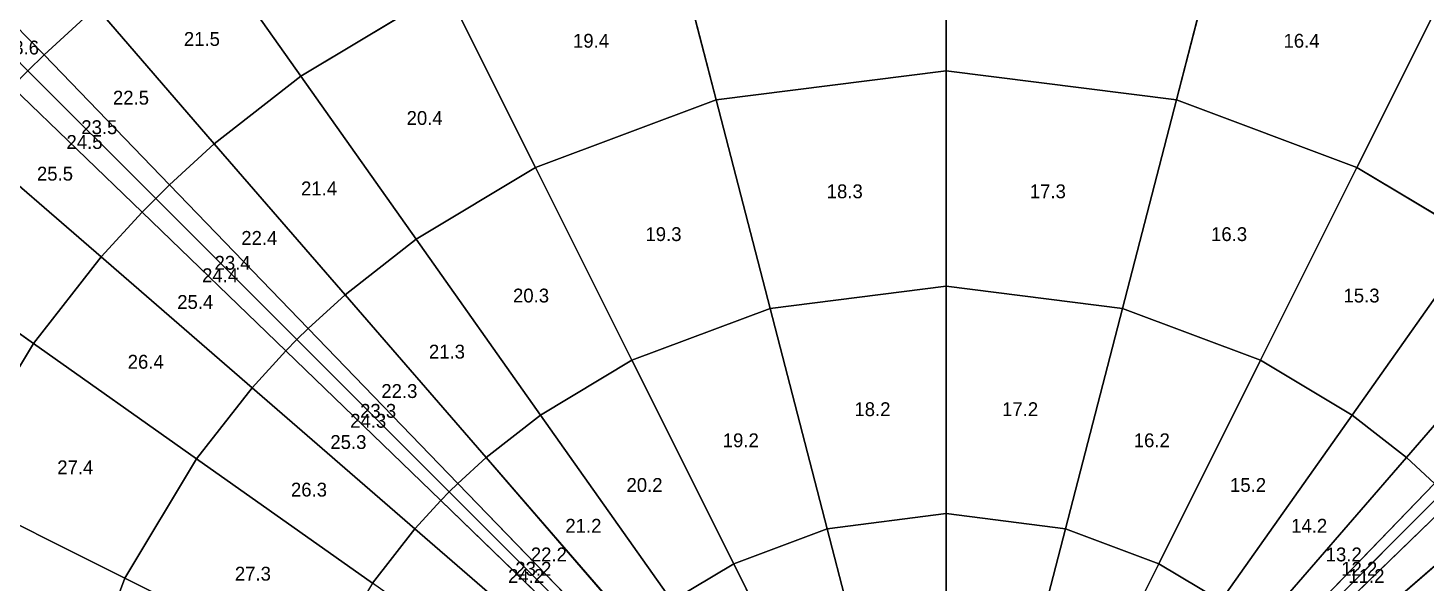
# Model space of a CAD drawing. Header units: metres. Extents: x -2.48 to 2.48, y -2.48 to 2.48.
# Drawn here: x -1.326 to 0.693, y 0.586 to 1.387 of the extents above; entities that cross this region are included whole.
import ezdxf
from ezdxf.enums import TextEntityAlignment as Align

# ---------------------------------------------------------------- set-up
doc = ezdxf.new("R2010")
doc.units = ezdxf.units.M

msp = doc.modelspace()

# ---------------------------------------------------------------- linework, layer by layer
at = {"layer": 'ColmoBranches'}
for p, q in [((0, 1.3258, 2.2964), (0, 1.6142, 2.1037)), ((0, 1.0147, 2.4498), (0, 1.3258, 2.2964)), ((0, 0.6863, 2.5613), (0, 1.0147, 2.4498)), ((0, 0.3461, 2.629), (0, 0.6863, 2.5613))]:
    msp.add_line(p, q, dxfattribs=at)
at = {"layer": 'ColmoNodes'}
for p in [(0, 1.3258, 2.2964), (0, 1.0147, 2.4498), (0, 0.6863, 2.5613)]:
    msp.add_point(p, dxfattribs=at)
at = {"layer": 'DiagonaliBranches'}
for p, q in [((-1.3258, 1.3258, 1.875), (-1.3695, 1.3695, 1.8111)), ((-1.1414, 1.1414, 2.1037), (-1.3258, 1.3258, 1.875)), ((-0.9375, 0.9375, 2.2964), (-1.1414, 1.1414, 2.1037)), ((-0.7175, 0.7175, 2.4498), (-0.9375, 0.9375, 2.2964)), ((-0.4853, 0.4853, 2.5613), (-0.7175, 0.7175, 2.4498)), ((0.4853, 0.4853, 2.5613), (0.7175, 0.7175, 2.4498))]:
    msp.add_line(p, q, dxfattribs=at)
at = {"layer": 'DiagonaliNodes'}
for p in [(-1.3258, 1.3258, 1.875), (-1.1414, 1.1414, 2.1037), (-0.9375, 0.9375, 2.2964), (-0.7175, 0.7175, 2.4498)]:
    msp.add_point(p, dxfattribs=at)
at = {"layer": 'Faces'}
for points in [[(-0.7219, 1.4438, 2.1037), (-0.932, 1.318, 2.1037), (-1.0825, 1.5309, 1.875), (-0.8385, 1.6771, 1.875)], [(0, 1.3258, 2.2964), (-0.3322, 1.2835, 2.2964), (-0.4045, 1.5627, 2.1037), (0, 1.6142, 2.1037)], [(0.3322, 1.2835, 2.2964), (0, 1.3258, 2.2964), (0, 1.6142, 2.1037), (0.4045, 1.5627, 2.1037)], [(-0.3322, 1.2835, 2.2964), (-0.5929, 1.1859, 2.2964), (-0.7219, 1.4438, 2.1037), (-0.4045, 1.5627, 2.1037)], [(0.5929, 1.1859, 2.2964), (0.3322, 1.2835, 2.2964), (0.4045, 1.5627, 2.1037), (0.7219, 1.4438, 2.1037)], [(-0.932, 1.318, 2.1037), (-1.0568, 1.2202, 2.1037), (-1.2275, 1.4174, 1.875), (-1.0825, 1.5309, 1.875)], [(-1.2275, 1.4174, 1.875), (-1.3026, 1.3486, 1.875), (-1.3456, 1.393, 1.8111), (-1.2679, 1.4641, 1.8111)], [(-0.5929, 1.1859, 2.2964), (-0.7655, 1.0825, 2.2964), (-0.932, 1.318, 2.1037), (-0.7219, 1.4438, 2.1037)], [(0.7655, 1.0825, 2.2964), (0.5929, 1.1859, 2.2964), (0.7219, 1.4438, 2.1037), (0.932, 1.318, 2.1037)], [(-1.0568, 1.2202, 2.1037), (-1.1215, 1.161, 2.1037), (-1.3026, 1.3486, 1.875), (-1.2275, 1.4174, 1.875)], [(-1.3026, 1.3486, 1.875), (-1.3258, 1.3258, 1.875), (-1.3695, 1.3695, 1.8111), (-1.3456, 1.393, 1.8111)], [(-1.3258, 1.3258, 1.875), (-1.3486, 1.3026, 1.875), (-1.393, 1.3456, 1.8111), (-1.3695, 1.3695, 1.8111)], [(-1.1215, 1.161, 2.1037), (-1.1414, 1.1414, 2.1037), (-1.3258, 1.3258, 1.875), (-1.3026, 1.3486, 1.875)], [(-1.1414, 1.1414, 2.1037), (-1.161, 1.1215, 2.1037), (-1.3486, 1.3026, 1.875), (-1.3258, 1.3258, 1.875)], [(-0.7655, 1.0825, 2.2964), (-0.868, 1.0022, 2.2964), (-1.0568, 1.2202, 2.1037), (-0.932, 1.318, 2.1037)], [(0, 1.0147, 2.4498), (-0.2543, 0.9824, 2.4498), (-0.3322, 1.2835, 2.2964), (0, 1.3258, 2.2964)], [(0.2543, 0.9824, 2.4498), (0, 1.0147, 2.4498), (0, 1.3258, 2.2964), (0.3322, 1.2835, 2.2964)], [(-1.161, 1.1215, 2.1037), (-1.2202, 1.0568, 2.1037), (-1.4174, 1.2275, 1.875), (-1.3486, 1.3026, 1.875)], [(-0.2543, 0.9824, 2.4498), (-0.4538, 0.9076, 2.4498), (-0.5929, 1.1859, 2.2964), (-0.3322, 1.2835, 2.2964)], [(0.4538, 0.9076, 2.4498), (0.2543, 0.9824, 2.4498), (0.3322, 1.2835, 2.2964), (0.5929, 1.1859, 2.2964)], [(-1.2202, 1.0568, 2.1037), (-1.318, 0.932, 2.1037), (-1.5309, 1.0825, 1.875), (-1.4174, 1.2275, 1.875)], [(-0.868, 1.0022, 2.2964), (-0.9211, 0.9536, 2.2964), (-1.1215, 1.161, 2.1037), (-1.0568, 1.2202, 2.1037)], [(-0.4538, 0.9076, 2.4498), (-0.5859, 0.8285, 2.4498), (-0.7655, 1.0825, 2.2964), (-0.5929, 1.1859, 2.2964)], [(0.5859, 0.8285, 2.4498), (0.4538, 0.9076, 2.4498), (0.5929, 1.1859, 2.2964), (0.7655, 1.0825, 2.2964)], [(-0.9211, 0.9536, 2.2964), (-0.9375, 0.9375, 2.2964), (-1.1414, 1.1414, 2.1037), (-1.1215, 1.161, 2.1037)], [(-0.9375, 0.9375, 2.2964), (-0.9536, 0.9211, 2.2964), (-1.161, 1.1215, 2.1037), (-1.1414, 1.1414, 2.1037)], [(-0.9536, 0.9211, 2.2964), (-1.0022, 0.868, 2.2964), (-1.2202, 1.0568, 2.1037), (-1.161, 1.1215, 2.1037)], [(-1.318, 0.932, 2.1037), (-1.4438, 0.7219, 2.1037), (-1.6771, 0.8385, 1.875), (-1.5309, 1.0825, 1.875)], [(-0.5859, 0.8285, 2.4498), (-0.6643, 0.7671, 2.4498), (-0.868, 1.0022, 2.2964), (-0.7655, 1.0825, 2.2964)], [(0.6643, 0.7671, 2.4498), (0.5859, 0.8285, 2.4498), (0.7655, 1.0825, 2.2964), (0.868, 1.0022, 2.2964)], [(-1.0022, 0.868, 2.2964), (-1.0825, 0.7655, 2.2964), (-1.318, 0.932, 2.1037), (-1.2202, 1.0568, 2.1037)], [(0, 0.6863, 2.5613), (-0.172, 0.6644, 2.5613), (-0.2543, 0.9824, 2.4498), (0, 1.0147, 2.4498)], [(0.172, 0.6644, 2.5613), (0, 0.6863, 2.5613), (0, 1.0147, 2.4498), (0.2543, 0.9824, 2.4498)], [(-0.6643, 0.7671, 2.4498), (-0.705, 0.7299, 2.4498), (-0.9211, 0.9536, 2.2964), (-0.868, 1.0022, 2.2964)], [(0.705, 0.7299, 2.4498), (0.6643, 0.7671, 2.4498), (0.868, 1.0022, 2.2964), (0.9211, 0.9536, 2.2964)], [(-0.172, 0.6644, 2.5613), (-0.3069, 0.6138, 2.5613), (-0.4538, 0.9076, 2.4498), (-0.2543, 0.9824, 2.4498)], [(0.3069, 0.6138, 2.5613), (0.172, 0.6644, 2.5613), (0.2543, 0.9824, 2.4498), (0.4538, 0.9076, 2.4498)], [(-0.705, 0.7299, 2.4498), (-0.7175, 0.7175, 2.4498), (-0.9375, 0.9375, 2.2964), (-0.9211, 0.9536, 2.2964)], [(-1.0825, 0.7655, 2.2964), (-1.1859, 0.5929, 2.2964), (-1.4438, 0.7219, 2.1037), (-1.318, 0.932, 2.1037)], [(-0.7175, 0.7175, 2.4498), (-0.7299, 0.705, 2.4498), (-0.9536, 0.9211, 2.2964), (-0.9375, 0.9375, 2.2964)], [(-0.7299, 0.705, 2.4498), (-0.7671, 0.6643, 2.4498), (-1.0022, 0.868, 2.2964), (-0.9536, 0.9211, 2.2964)], [(-0.3069, 0.6138, 2.5613), (-0.3962, 0.5604, 2.5613), (-0.5859, 0.8285, 2.4498), (-0.4538, 0.9076, 2.4498)], [(0.3962, 0.5604, 2.5613), (0.3069, 0.6138, 2.5613), (0.4538, 0.9076, 2.4498), (0.5859, 0.8285, 2.4498)], [(-0.7671, 0.6643, 2.4498), (-0.8285, 0.5859, 2.4498), (-1.0825, 0.7655, 2.2964), (-1.0022, 0.868, 2.2964)], [(-0.3962, 0.5604, 2.5613), (-0.4493, 0.5188, 2.5613), (-0.6643, 0.7671, 2.4498), (-0.5859, 0.8285, 2.4498)], [(0.4493, 0.5188, 2.5613), (0.3962, 0.5604, 2.5613), (0.5859, 0.8285, 2.4498), (0.6643, 0.7671, 2.4498)], [(-0.4493, 0.5188, 2.5613), (-0.4768, 0.4936, 2.5613), (-0.705, 0.7299, 2.4498), (-0.6643, 0.7671, 2.4498)], [(0.4768, 0.4936, 2.5613), (0.4493, 0.5188, 2.5613), (0.6643, 0.7671, 2.4498), (0.705, 0.7299, 2.4498)], [(-0.8285, 0.5859, 2.4498), (-0.9076, 0.4538, 2.4498), (-1.1859, 0.5929, 2.2964), (-1.0825, 0.7655, 2.2964)], [(-0.4768, 0.4936, 2.5613), (-0.4853, 0.4853, 2.5613), (-0.7175, 0.7175, 2.4498), (-0.705, 0.7299, 2.4498)], [(0.4853, 0.4853, 2.5613), (0.4768, 0.4936, 2.5613), (0.705, 0.7299, 2.4498), (0.7175, 0.7175, 2.4498)], [(-1.1859, 0.5929, 2.2964), (-1.2835, 0.3322, 2.2964), (-1.5627, 0.4045, 2.1037), (-1.4438, 0.7219, 2.1037)], [(-0.4853, 0.4853, 2.5613), (-0.4936, 0.4768, 2.5613), (-0.7299, 0.705, 2.4498), (-0.7175, 0.7175, 2.4498)], [(0.4936, 0.4768, 2.5613), (0.4853, 0.4853, 2.5613), (0.7175, 0.7175, 2.4498), (0.7299, 0.705, 2.4498)], [(-0.4936, 0.4768, 2.5613), (-0.5188, 0.4493, 2.5613), (-0.7671, 0.6643, 2.4498), (-0.7299, 0.705, 2.4498)], [(0, 0.3461, 2.629), (-0.0867, 0.3351, 2.629), (-0.172, 0.6644, 2.5613), (0, 0.6863, 2.5613)], [(0.0867, 0.3351, 2.629), (0, 0.3461, 2.629), (0, 0.6863, 2.5613), (0.172, 0.6644, 2.5613)], [(0.5188, 0.4493, 2.5613), (0.4936, 0.4768, 2.5613), (0.7299, 0.705, 2.4498), (0.7671, 0.6643, 2.4498)], [(-0.5188, 0.4493, 2.5613), (-0.5604, 0.3962, 2.5613), (-0.8285, 0.5859, 2.4498), (-0.7671, 0.6643, 2.4498)], [(-0.0867, 0.3351, 2.629), (-0.1548, 0.3096, 2.629), (-0.3069, 0.6138, 2.5613), (-0.172, 0.6644, 2.5613)], [(0.1548, 0.3096, 2.629), (0.0867, 0.3351, 2.629), (0.172, 0.6644, 2.5613), (0.3069, 0.6138, 2.5613)], [(0.5604, 0.3962, 2.5613), (0.5188, 0.4493, 2.5613), (0.7671, 0.6643, 2.4498), (0.8285, 0.5859, 2.4498)], [(-0.1548, 0.3096, 2.629), (-0.1998, 0.2826, 2.629), (-0.3962, 0.5604, 2.5613), (-0.3069, 0.6138, 2.5613)], [(0.1998, 0.2826, 2.629), (0.1548, 0.3096, 2.629), (0.3069, 0.6138, 2.5613), (0.3962, 0.5604, 2.5613)], [(-0.9076, 0.4538, 2.4498), (-0.9824, 0.2543, 2.4498), (-1.2835, 0.3322, 2.2964), (-1.1859, 0.5929, 2.2964)]]:
    msp.add_3dface(points, dxfattribs=at)
at = {"layer": 'MeridianiBranches'}
for p, q in [((-0.3322, 1.2835, 2.2964), (-0.4045, 1.5627, 2.1037)), ((0.3322, 1.2835, 2.2964), (0.4045, 1.5627, 2.1037)), ((-0.932, 1.318, 2.1037), (-1.0825, 1.5309, 1.875)), ((-0.5929, 1.1859, 2.2964), (-0.7219, 1.4438, 2.1037)), ((0.5929, 1.1859, 2.2964), (0.7219, 1.4438, 2.1037)), ((-1.0568, 1.2202, 2.1037), (-1.2275, 1.4174, 1.875)), ((-1.3026, 1.3486, 1.875), (-1.3456, 1.393, 1.8111)), ((-1.1215, 1.161, 2.1037), (-1.3026, 1.3486, 1.875)), ((-0.7655, 1.0825, 2.2964), (-0.932, 1.318, 2.1037)), ((-1.161, 1.1215, 2.1037), (-1.3486, 1.3026, 1.875)), ((-0.2543, 0.9824, 2.4498), (-0.3322, 1.2835, 2.2964)), ((0.2543, 0.9824, 2.4498), (0.3322, 1.2835, 2.2964)), ((-1.2202, 1.0568, 2.1037), (-1.4174, 1.2275, 1.875)), ((-0.868, 1.0022, 2.2964), (-1.0568, 1.2202, 2.1037)), ((-0.4538, 0.9076, 2.4498), (-0.5929, 1.1859, 2.2964)), ((0.4538, 0.9076, 2.4498), (0.5929, 1.1859, 2.2964)), ((-0.9211, 0.9536, 2.2964), (-1.1215, 1.161, 2.1037)), ((-0.9536, 0.9211, 2.2964), (-1.161, 1.1215, 2.1037)), ((-1.318, 0.932, 2.1037), (-1.5309, 1.0825, 1.875)), ((-0.5859, 0.8285, 2.4498), (-0.7655, 1.0825, 2.2964)), ((0.5859, 0.8285, 2.4498), (0.7655, 1.0825, 2.2964)), ((-1.0022, 0.868, 2.2964), (-1.2202, 1.0568, 2.1037)), ((-0.6643, 0.7671, 2.4498), (-0.868, 1.0022, 2.2964)), ((0.6643, 0.7671, 2.4498), (0.868, 1.0022, 2.2964)), ((-0.172, 0.6644, 2.5613), (-0.2543, 0.9824, 2.4498)), ((0.172, 0.6644, 2.5613), (0.2543, 0.9824, 2.4498)), ((-0.705, 0.7299, 2.4498), (-0.9211, 0.9536, 2.2964)), ((-1.0825, 0.7655, 2.2964), (-1.318, 0.932, 2.1037)), ((-0.7299, 0.705, 2.4498), (-0.9536, 0.9211, 2.2964)), ((-0.3069, 0.6138, 2.5613), (-0.4538, 0.9076, 2.4498)), ((0.3069, 0.6138, 2.5613), (0.4538, 0.9076, 2.4498)), ((-0.7671, 0.6643, 2.4498), (-1.0022, 0.868, 2.2964)), ((-0.3962, 0.5604, 2.5613), (-0.5859, 0.8285, 2.4498)), ((0.3962, 0.5604, 2.5613), (0.5859, 0.8285, 2.4498)), ((-0.4493, 0.5188, 2.5613), (-0.6643, 0.7671, 2.4498)), ((0.4493, 0.5188, 2.5613), (0.6643, 0.7671, 2.4498)), ((-0.8285, 0.5859, 2.4498), (-1.0825, 0.7655, 2.2964)), ((-0.4768, 0.4936, 2.5613), (-0.705, 0.7299, 2.4498)), ((0.4768, 0.4936, 2.5613), (0.705, 0.7299, 2.4498)), ((-1.1859, 0.5929, 2.2964), (-1.4438, 0.7219, 2.1037)), ((-0.4936, 0.4768, 2.5613), (-0.7299, 0.705, 2.4498)), ((0.4936, 0.4768, 2.5613), (0.7299, 0.705, 2.4498)), ((-0.5188, 0.4493, 2.5613), (-0.7671, 0.6643, 2.4498)), ((-0.0867, 0.3351, 2.629), (-0.172, 0.6644, 2.5613)), ((0.0867, 0.3351, 2.629), (0.172, 0.6644, 2.5613)), ((0.5188, 0.4493, 2.5613), (0.7671, 0.6643, 2.4498)), ((-0.1548, 0.3096, 2.629), (-0.3069, 0.6138, 2.5613)), ((0.1548, 0.3096, 2.629), (0.3069, 0.6138, 2.5613)), ((-0.9076, 0.4538, 2.4498), (-1.1859, 0.5929, 2.2964))]:
    msp.add_line(p, q, dxfattribs=at)
at = {"layer": 'NodiInterni'}
for p in [(-1.3026, 1.3486, 1.875), (-0.932, 1.318, 2.1037), (-0.3322, 1.2835, 2.2964), (0.3322, 1.2835, 2.2964), (-1.0568, 1.2202, 2.1037), (-0.5929, 1.1859, 2.2964), (0.5929, 1.1859, 2.2964), (-1.1215, 1.161, 2.1037), (-1.161, 1.1215, 2.1037), (-0.7655, 1.0825, 2.2964), (-1.2202, 1.0568, 2.1037), (-0.868, 1.0022, 2.2964), (-0.2543, 0.9824, 2.4498), (0.2543, 0.9824, 2.4498), (-0.9211, 0.9536, 2.2964), (-1.318, 0.932, 2.1037), (-0.9536, 0.9211, 2.2964), (-0.4538, 0.9076, 2.4498), (0.4538, 0.9076, 2.4498), (-1.0022, 0.868, 2.2964), (-0.5859, 0.8285, 2.4498), (0.5859, 0.8285, 2.4498), (-0.6643, 0.7671, 2.4498), (0.6643, 0.7671, 2.4498), (-1.0825, 0.7655, 2.2964), (-0.705, 0.7299, 2.4498), (-0.7299, 0.705, 2.4498), (-0.7671, 0.6643, 2.4498), (-0.172, 0.6644, 2.5613), (0.172, 0.6644, 2.5613), (-0.3069, 0.6138, 2.5613), (0.3069, 0.6138, 2.5613), (-1.1859, 0.5929, 2.2964)]:
    msp.add_point(p, dxfattribs=at)
at = {"layer": 'ParalleliBranches'}
for p, q in [((-0.7219, 1.4438, 2.1037), (-0.932, 1.318, 2.1037)), ((-1.2275, 1.4174, 1.875), (-1.3026, 1.3486, 1.875)), ((-1.3026, 1.3486, 1.875), (-1.3258, 1.3258, 1.875)), ((-1.3258, 1.3258, 1.875), (-1.3486, 1.3026, 1.875)), ((-0.932, 1.318, 2.1037), (-1.0568, 1.2202, 2.1037)), ((0, 1.3258, 2.2964), (-0.3322, 1.2835, 2.2964)), ((0.3322, 1.2835, 2.2964), (0, 1.3258, 2.2964)), ((-0.3322, 1.2835, 2.2964), (-0.5929, 1.1859, 2.2964)), ((0.5929, 1.1859, 2.2964), (0.3322, 1.2835, 2.2964)), ((-1.0568, 1.2202, 2.1037), (-1.1215, 1.161, 2.1037)), ((-0.5929, 1.1859, 2.2964), (-0.7655, 1.0825, 2.2964)), ((0.7655, 1.0825, 2.2964), (0.5929, 1.1859, 2.2964)), ((-1.1215, 1.161, 2.1037), (-1.1414, 1.1414, 2.1037)), ((-1.1414, 1.1414, 2.1037), (-1.161, 1.1215, 2.1037)), ((-1.161, 1.1215, 2.1037), (-1.2202, 1.0568, 2.1037)), ((-0.7655, 1.0825, 2.2964), (-0.868, 1.0022, 2.2964)), ((-1.2202, 1.0568, 2.1037), (-1.318, 0.932, 2.1037)), ((0, 1.0147, 2.4498), (-0.2543, 0.9824, 2.4498)), ((0.2543, 0.9824, 2.4498), (0, 1.0147, 2.4498)), ((-0.868, 1.0022, 2.2964), (-0.9211, 0.9536, 2.2964)), ((-0.2543, 0.9824, 2.4498), (-0.4538, 0.9076, 2.4498)), ((0.4538, 0.9076, 2.4498), (0.2543, 0.9824, 2.4498)), ((-0.9211, 0.9536, 2.2964), (-0.9375, 0.9375, 2.2964)), ((-1.318, 0.932, 2.1037), (-1.4438, 0.7219, 2.1037)), ((-0.9375, 0.9375, 2.2964), (-0.9536, 0.9211, 2.2964)), ((-0.9536, 0.9211, 2.2964), (-1.0022, 0.868, 2.2964)), ((-0.4538, 0.9076, 2.4498), (-0.5859, 0.8285, 2.4498)), ((0.5859, 0.8285, 2.4498), (0.4538, 0.9076, 2.4498)), ((-1.0022, 0.868, 2.2964), (-1.0825, 0.7655, 2.2964)), ((-0.5859, 0.8285, 2.4498), (-0.6643, 0.7671, 2.4498)), ((0.6643, 0.7671, 2.4498), (0.5859, 0.8285, 2.4498)), ((-0.6643, 0.7671, 2.4498), (-0.705, 0.7299, 2.4498)), ((0.705, 0.7299, 2.4498), (0.6643, 0.7671, 2.4498)), ((-1.0825, 0.7655, 2.2964), (-1.1859, 0.5929, 2.2964)), ((-0.705, 0.7299, 2.4498), (-0.7175, 0.7175, 2.4498)), ((-0.7175, 0.7175, 2.4498), (-0.7299, 0.705, 2.4498)), ((-0.7299, 0.705, 2.4498), (-0.7671, 0.6643, 2.4498)), ((0, 0.6863, 2.5613), (-0.172, 0.6644, 2.5613)), ((0.172, 0.6644, 2.5613), (0, 0.6863, 2.5613)), ((-0.7671, 0.6643, 2.4498), (-0.8285, 0.5859, 2.4498)), ((-0.172, 0.6644, 2.5613), (-0.3069, 0.6138, 2.5613)), ((0.3069, 0.6138, 2.5613), (0.172, 0.6644, 2.5613)), ((-0.3069, 0.6138, 2.5613), (-0.3962, 0.5604, 2.5613)), ((0.3962, 0.5604, 2.5613), (0.3069, 0.6138, 2.5613)), ((-1.1859, 0.5929, 2.2964), (-1.2835, 0.3322, 2.2964))]:
    msp.add_line(p, q, dxfattribs=at)

# ---------------------------------------------------------------- texts
at = {"layer": 'FacesName'}
for s, p in [('21.5', (-1.0747, 1.3716, 1.9893)), ('19.4', (-0.5129, 1.369, 2.2)), ('16.4', (0.5129, 1.369, 2.2)), ('23.6', (-1.3359, 1.3592, 1.8431)), ('22.5', (-1.1771, 1.2868, 1.9893)), ('23.5', (-1.2228, 1.2442, 1.9893)), ('20.4', (-0.7531, 1.2575, 2.2)), ('24.5', (-1.2442, 1.2228, 1.9893)), ('25.5', (-1.2868, 1.1771, 1.9893)), ('21.4', (-0.9055, 1.1558, 2.2)), ('18.3', (-0.1466, 1.1516, 2.3731)), ('17.3', (0.1466, 1.1516, 2.3731)), ('22.4', (-0.9918, 1.0843, 2.2)), ('19.3', (-0.4083, 1.0898, 2.3731)), ('16.3', (0.4083, 1.0898, 2.3731)), ('23.4', (-1.0304, 1.0484, 2.2)), ('24.4', (-1.0484, 1.0304, 2.2)), ('20.3', (-0.5995, 1.0011, 2.3731)), ('15.3', (0.5995, 1.0011, 2.3731)), ('25.4', (-1.0843, 0.9918, 2.2)), ('21.3', (-0.7209, 0.9201, 2.3731)), ('26.4', (-1.1558, 0.9055, 2.2)), ('22.3', (-0.7896, 0.8632, 2.3731)), ('24.3', (-0.8346, 0.8203, 2.3731)), ('23.3', (-0.8203, 0.8346, 2.3731)), ('18.2', (-0.1066, 0.837, 2.5056)), ('17.2', (0.1066, 0.837, 2.5056)), ('25.3', (-0.8632, 0.7896, 2.3731)), ('19.2', (-0.2967, 0.7921, 2.5056)), ('16.2', (0.2967, 0.7921, 2.5056)), ('27.4', (-1.2575, 0.7531, 2.2)), ('26.3', (-0.9201, 0.7209, 2.3731)), ('20.2', (-0.4357, 0.7276, 2.5056)), ('15.2', (0.4357, 0.7276, 2.5056)), ('21.2', (-0.5239, 0.6687, 2.5056)), ('14.2', (0.5239, 0.6687, 2.5056)), ('22.2', (-0.5738, 0.6273, 2.5056)), ('13.2', (0.5738, 0.6273, 2.5056)), ('27.3', (-1.0011, 0.5995, 2.3731)), ('24.2', (-0.6066, 0.5962, 2.5056)), ('23.2', (-0.5962, 0.6066, 2.5056)), ('12.2', (0.5962, 0.6066, 2.5056)), ('11.2', (0.6066, 0.5962, 2.5056))]:
    msp.add_text(s, height=0.02, dxfattribs=at).set_placement(p, align=Align.MIDDLE_CENTER)

doc.saveas('drawing.dxf')
